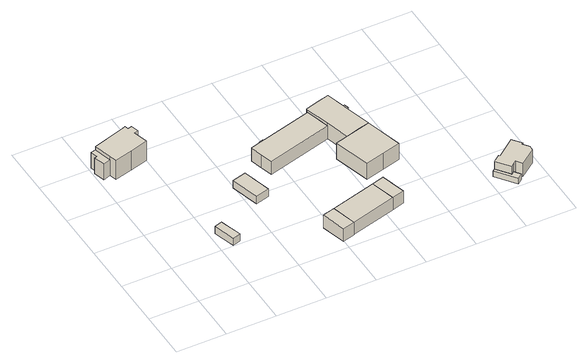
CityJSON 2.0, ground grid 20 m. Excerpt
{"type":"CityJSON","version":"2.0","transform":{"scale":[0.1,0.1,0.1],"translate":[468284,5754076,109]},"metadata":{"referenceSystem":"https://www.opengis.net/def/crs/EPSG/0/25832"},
"CityObjects":{
"building1":{"type":"Building","attributes":{"Gemeindeschluessel":"05711000","BezugspunktDach":"2000","function":"31001_9998","measuredHeight":3.74},"address":[{"country":"Germany","locality":"Bielefeld","thoroughfareNumber":"6","thoroughfareName":"Wilhelmsdorfer Straße"}],"geometry":[{"type":"Solid","lod":"1","boundaries":[[[[0,1,2,3]],[[4,5,6,7]],[[4,7,3,2]],[[5,4,2,1]],[[6,5,1,0]],[[7,6,0,3]]]]}]},
"building2":{"type":"Building","attributes":{"Gemeindeschluessel":"05711000","function":"31001_1010"},"address":[{"country":"Germany","locality":"Bielefeld","thoroughfareNumber":"140","thoroughfareName":"Wilhelmsdorfer Straße"}],"children":["building2-1","building2-2"]},
"building2-1":{"type":"BuildingPart","attributes":{"BezugspunktDach":"2000","measuredHeight":11.45},"parents":["building2"],"geometry":[{"type":"Solid","lod":"1","boundaries":[[[[8,9,10,11,12,13,14,15,16,17,18,19,20]],[[21,22,23,24,25,26,27,28,29,30,31,32,33]],[[21,33,20,19]],[[22,21,19,18]],[[23,22,18,17]],[[24,23,17,16]],[[25,24,16,15]],[[26,25,15,14]],[[27,26,14,13]],[[28,27,13,12]],[[29,28,12,11]],[[30,29,11,10]],[[31,30,10,9]],[[32,31,9,8]],[[33,32,8,20]]]]}]},
"building2-2":{"type":"BuildingPart","attributes":{"BezugspunktDach":"2000","measuredHeight":7.3},"parents":["building2"],"geometry":[{"type":"Solid","lod":"1","boundaries":[[[[34,35,36,37,38,39]],[[40,41,42,43,29,28]],[[40,28,39,38]],[[41,40,38,37]],[[42,41,37,36]],[[43,42,36,35]],[[29,43,35,34]],[[28,29,34,39]]]]}]},
"building3":{"type":"Building","attributes":{"Gemeindeschluessel":"05711000","BezugspunktDach":"2000","function":"31001_3000","measuredHeight":3.37},"address":[{"country":"Germany","locality":"Bielefeld","thoroughfareNumber":"5","thoroughfareName":"Wilhelmsdorfer Straße"}],"geometry":[{"type":"Solid","lod":"1","boundaries":[[[[44,45,46,47]],[[48,49,50,51]],[[48,51,47,46]],[[49,48,46,45]],[[50,49,45,44]],[[51,50,44,47]]]]}]},
"building4":{"type":"Building","attributes":{"Gemeindeschluessel":"05711000","BezugspunktDach":"2000","function":"31001_3000","measuredHeight":6.8},"address":[{"country":"Germany","locality":"Bielefeld","thoroughfareNumber":"5","thoroughfareName":"Wilhelmsdorfer Straße"}],"geometry":[{"type":"Solid","lod":"1","boundaries":[[[[52,53,54,55]],[[56,57,58,59]],[[56,59,55,54]],[[57,56,54,53]],[[58,57,53,52]],[[59,58,52,55]]]]}]},
"building5":{"type":"Building","attributes":{"Gemeindeschluessel":"05711000","BezugspunktDach":"2000","function":"51009_1610","measuredHeight":6.63},"address":[{"country":"Germany"}],"geometry":[{"type":"Solid","lod":"1","boundaries":[[[[60,52,55,61]],[[62,63,64,65]],[[62,65,61,55]],[[63,62,55,52]],[[64,63,52,60]],[[65,64,60,61]]]]}]},
"building6":{"type":"Building","attributes":{"Gemeindeschluessel":"05711000","function":"31001_3000"},"address":[{"country":"Germany","locality":"Bielefeld","thoroughfareNumber":"5","thoroughfareName":"Wilhelmsdorfer Straße"}],"children":["building6-1","building6-2"]},
"building6-1":{"type":"BuildingPart","attributes":{"BezugspunktDach":"2000","measuredHeight":6.94},"parents":["building6"],"geometry":[{"type":"Solid","lod":"1","boundaries":[[[[66,67,68,69,70,71,72,73]],[[74,75,76,77,78,79,80,81]],[[74,81,73,72]],[[75,74,72,71]],[[76,75,71,70]],[[77,76,70,69]],[[78,77,69,68]],[[79,78,68,67]],[[80,79,67,66]],[[81,80,66,73]]]]}]},
"building6-2":{"type":"BuildingPart","attributes":{"BezugspunktDach":"2000","measuredHeight":4.89},"address":[{"country":"Germany","locality":"Bielefeld","thoroughfareNumber":"5","thoroughfareName":"Wilhelmsdorfer Straße"}],"parents":["building6"],"geometry":[{"type":"Solid","lod":"1","boundaries":[[[[82,83,84,85]],[[86,87,88,89]],[[86,89,85,84]],[[87,86,84,83]],[[88,87,83,82]],[[89,88,82,85]]]]}]},
"building7":{"type":"Building","attributes":{"Gemeindeschluessel":"05711000","BezugspunktDach":"2000","function":"31001_3000","measuredHeight":6.51},"address":[{"country":"Germany","locality":"Bielefeld","thoroughfareNumber":"5","thoroughfareName":"Wilhelmsdorfer Straße"}],"geometry":[{"type":"Solid","lod":"1","boundaries":[[[[90,60,61,91]],[[92,93,94,95]],[[92,95,91,61]],[[93,92,61,60]],[[94,93,60,90]],[[95,94,90,91]]]]}]},
"building8":{"type":"Building","attributes":{"Gemeindeschluessel":"05711000","BezugspunktDach":"2000","function":"31001_3000","measuredHeight":8.46},"address":[{"country":"Germany","locality":"Bielefeld","thoroughfareNumber":"5","thoroughfareName":"Wilhelmsdorfer Straße"}],"geometry":[{"type":"Solid","lod":"1","boundaries":[[[[96,97,98,99,100,101,102]],[[103,104,105,106,107,108,109]],[[103,109,102,101]],[[104,103,101,100]],[[105,104,100,99]],[[106,105,99,98]],[[107,106,98,97]],[[108,107,97,96]],[[109,108,96,102]]]]}]},
"building9":{"type":"Building","attributes":{"Gemeindeschluessel":"05711000","function":"31001_3000"},"address":[{"country":"Germany","locality":"Bielefeld","thoroughfareNumber":"5","thoroughfareName":"Wilhelmsdorfer Straße"}],"children":["building9-1","building9-2"]},
"building9-1":{"type":"BuildingPart","attributes":{"BezugspunktDach":"2000","measuredHeight":8.27},"parents":["building9"],"geometry":[{"type":"Solid","lod":"1","boundaries":[[[[97,110,111,112,113,114,115,116,99,117]],[[118,119,120,121,122,123,124,125,126,127]],[[118,127,117,99]],[[119,118,99,116]],[[120,119,116,115]],[[121,120,115,114]],[[122,121,114,113]],[[123,122,113,112]],[[124,123,112,111]],[[125,124,111,110]],[[126,125,110,97]],[[127,126,97,117]]]]}]},
"building9-2":{"type":"BuildingPart","attributes":{"BezugspunktDach":"2000","measuredHeight":6.2},"address":[{"country":"Germany","locality":"Bielefeld","thoroughfareNumber":"5","thoroughfareName":"Wilhelmsdorfer Straße"}],"parents":["building9"],"geometry":[{"type":"Solid","lod":"1","boundaries":[[[[128,129,130,131]],[[132,133,134,135]],[[132,135,131,130]],[[133,132,130,129]],[[134,133,129,128]],[[135,134,128,131]]]]}]},
"building10":{"type":"Building","attributes":{"Gemeindeschluessel":"05711000","BezugspunktDach":"2000","function":"31001_9998","measuredHeight":2.52},"address":[{"country":"Germany","locality":"Bielefeld","thoroughfareNumber":"144","thoroughfareName":"Wilhelmsdorfer Straße"}],"geometry":[{"type":"Solid","lod":"1","boundaries":[[[[136,137,138,139,140,141]],[[142,143,144,145,146,147]],[[142,147,141,140]],[[143,142,140,139]],[[144,143,139,138]],[[145,144,138,137]],[[146,145,137,136]],[[147,146,136,141]]]]}]},
"building11":{"type":"Building","attributes":{"Gemeindeschluessel":"05711000","BezugspunktDach":"2100","function":"31001_1010","measuredHeight":6.12},"address":[{"country":"Germany","locality":"Bielefeld","thoroughfareNumber":"144","thoroughfareName":"Wilhelmsdorfer Straße"}],"geometry":[{"type":"Solid","lod":"1","boundaries":[[[[148,149,150,151,152,153,154,155,156,157,158,159]],[[160,161,162,163,143,142,147,164,165,166,167,168]],[[160,168,159,158]],[[161,160,158,157]],[[162,161,157,156]],[[163,162,156,155]],[[143,163,155,154]],[[142,143,154,153]],[[147,142,153,152]],[[164,147,152,151]],[[165,164,151,150]],[[166,165,150,149]],[[167,166,149,148]],[[168,167,148,159]]]]}]}
},
"vertices":[
[254,300,36],[222,290,36],[249,204,36],[281,214,36],[249,204,3],[222,290,3],[254,300,3],[281,214,3],
[154,839,103],[95,821,103],[37,803,103],[24,800,103],[43,728,103],[51,699,103],[123,718,103],[195,738,103],[179,796,103],[195,801,103],[187,833,103],[170,828,103],[166,843,103],[170,828,14],[187,833,14],[195,801,14],[179,796,14],[195,738,14],[123,718,14],[51,699,14],[43,728,14],[24,800,14],[37,803,14],[95,821,14],[154,839,14],[166,843,14],
[24,800,87],[4,795,87],[12,766,87],[1,763,87],[13,719,87],[43,728,87],[13,719,14],[1,763,14],[12,766,14],[4,795,14],
[449,483,43],[393,468,43],[424,353,43],[480,368,43],[424,353,9],[393,468,9],[449,483,9],[480,368,9],
[615,139,71],[566,126,71],[593,27,71],[642,40,71],[593,27,12],[566,126,12],[615,139,12],[642,40,12],
[798,189,71],[825,90,71],[642,40,14],[615,139,14],[798,189,14],[825,90,14],
[791,579,78],[778,627,78],[579,573,78],[560,568,78],[514,555,78],[527,506,78],[541,458,78],[804,531,78],[541,458,17],[527,506,17],[514,555,17],[560,568,17],[579,573,17],[778,627,17],[791,579,17],[804,531,17],
[575,585,67],[557,580,67],[560,568,67],[579,573,67],[560,568,18],[557,580,18],[575,585,18],[579,573,18],
[847,203,71],[874,104,71],[825,90,15],[798,189,15],[847,203,15],[874,104,15],
[972,315,90],[932,463,90],[857,443,90],[831,436,90],[782,422,90],[823,275,90],[897,295,90],[823,275,16],[782,422,16],[831,436,16],[857,443,16],[932,463,16],[972,315,16],[897,295,16],
[901,574,90],[896,593,90],[878,661,90],[827,647,90],[776,633,90],[778,627,90],[804,531,90],[881,450,90],[831,436,18],[804,531,18],[778,627,18],[776,633,18],[827,647,18],[878,661,18],[896,593,18],[901,574,18],[932,463,18],[881,450,18],
[908,596,82],[896,593,82],[901,574,82],[913,577,82],[901,574,20],[896,593,20],[908,596,20],[913,577,20],
[1219,79,38],[1278,2,38],[1299,18,38],[1281,42,38],[1270,33,38],[1229,87,38],[1270,33,13],[1281,42,13],[1299,18,13],[1278,2,13],[1219,79,13],[1229,87,13],
[1364,125,74],[1336,161,74],[1261,103,74],[1257,108,74],[1229,87,74],[1270,33,74],[1281,42,74],[1294,52,74],[1312,28,74],[1375,76,74],[1377,96,74],[1358,121,74],[1377,96,13],[1375,76,13],[1312,28,13],[1294,52,13],[1257,108,13],[1261,103,13],[1336,161,13],[1364,125,13],[1358,121,13]
]}
